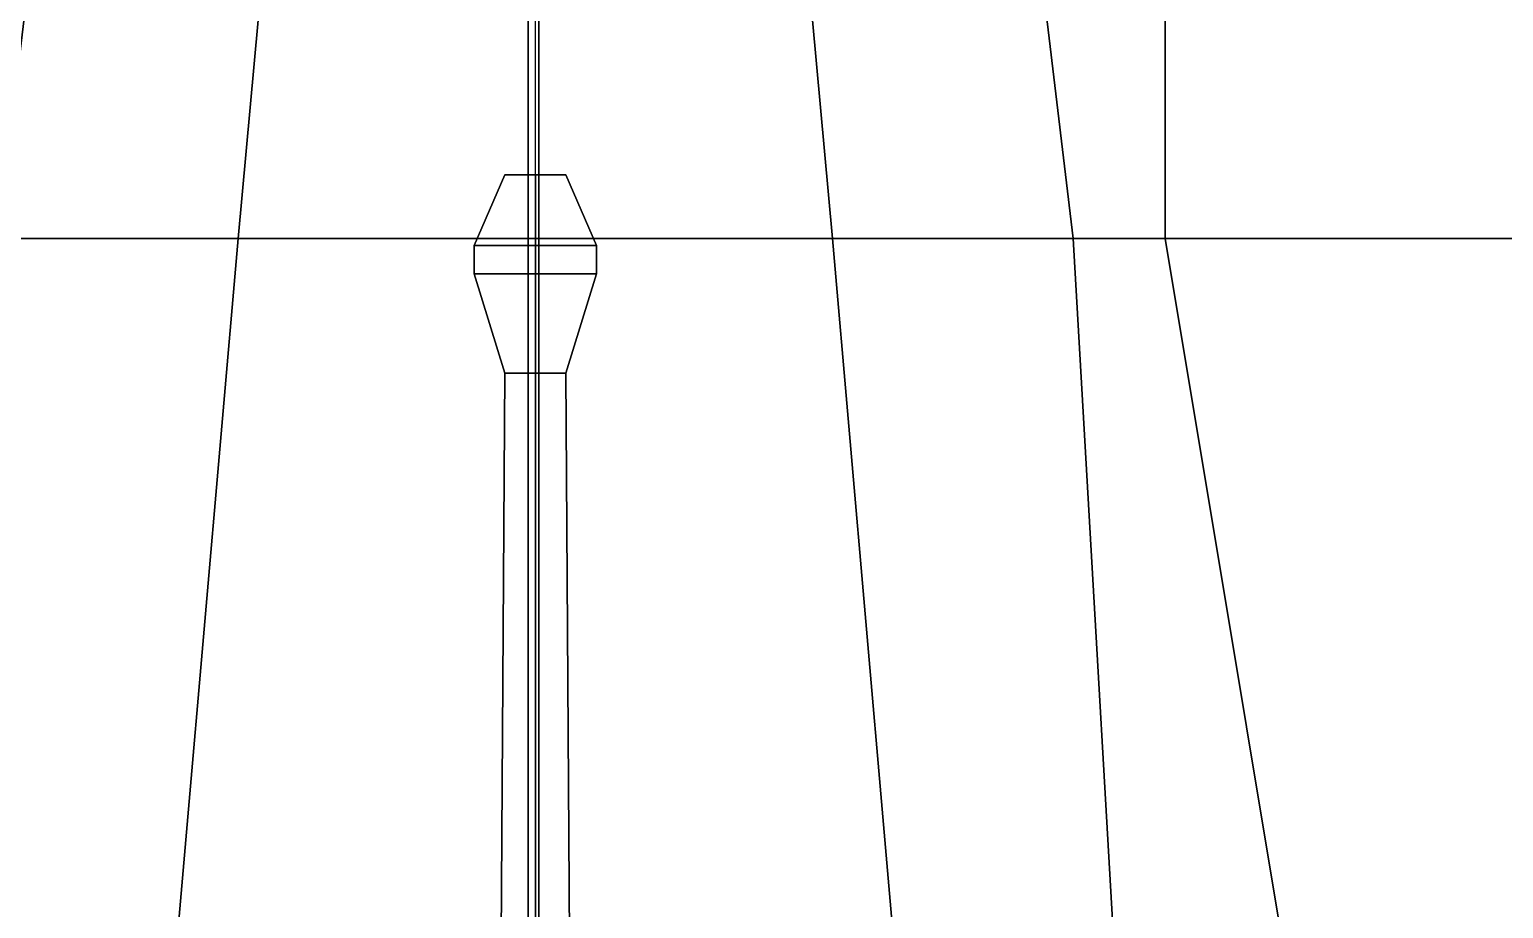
# Model space of a CAD drawing. Header units: millimetres. Extents: x -3.2 to 17.4, y -17.6 to 52.8.
# Drawn here: x -0.715 to 1.368, y 8.963 to 10.205 of the extents above; entities that cross this region are included whole.
import ezdxf

# ---------------------------------------------------------------- set-up
doc = ezdxf.new("R2010")
doc.units = ezdxf.units.MM
doc.layers.add('barrel', color=1, linetype='Continuous')
doc.layers.add('hull2', color=7, linetype='Continuous')

msp = doc.modelspace()

# ---------------------------------------------------------------- linework, layer by layer
for points in [[(-0.01, -1.16, 8.38), (0.005, -1.16, 8.39), (0.005, 17.52, 5.0087), (-0.01, 17.52, 5)], [(0.005, -1.16, 8.37), (-0.01, -1.16, 8.38), (-0.01, 17.52, 5), (0.005, 17.52, 4.9913)], [(0.005, -1.16, 8.39), (0.005, -1.16, 8.37), (0.005, 17.52, 4.9913), (0.005, 17.52, 5.0087)], [(-2.86, 9.91, 2.84), (2.86, 9.91, 2.84), (2.63, 11.33, 2.93), (-2.63, 11.33, 2.93)], [(0, 11.33, -1.19), (0.29, 11.33, -0.83), (0.42, 9.91, -0.83), (0, 9.91, -1.19)], [(0.76, 9.91, -0.48), (0.42, 9.91, -0.83), (0.29, 11.33, -0.83), (0.59, 11.33, -0.43)], [(0.89, 9.91, -0.27), (0.76, 9.91, -0.48), (0.59, 11.33, -0.43), (0.89, 11.33, 0.17)], [(1.57, 9.91, 0.84), (0.89, 9.91, -0.27), (0.89, 11.33, 0.17), (1.42, 11.33, 1.17)], [(-3, 8.53, 2.75), (3, 8.53, 2.75), (2.86, 9.91, 2.84), (-2.86, 9.91, 2.84)], [(0, 9.91, -1.19), (0.42, 9.91, -0.83), (0.54, 8.53, -0.83), (0, 8.53, -1.19)], [(0.84, 8.53, -0.59), (0.54, 8.53, -0.83), (0.42, 9.91, -0.83), (0.76, 9.91, -0.48)], [(1.12, 8.53, -0.27), (0.84, 8.53, -0.59), (0.76, 9.91, -0.48), (0.89, 9.91, -0.27)], [(1.84, 8.53, 0.75), (1.12, 8.53, -0.27), (0.89, 9.91, -0.27), (1.57, 9.91, 0.84)]]:
    msp.add_3dface(points)
at = {"layer": 'barrel'}
for points in [[(-0.0866, 9.9, 4.29), (0, 9.9, 4.24), (0, 10, 4.29), (-0.0433, 10, 4.315)], [(-0.0866, 9.9, 4.39), (-0.0866, 9.9, 4.29), (-0.0433, 10, 4.315), (-0.0433, 10, 4.365)], [(0, 9.9, 4.44), (-0.0866, 9.9, 4.39), (-0.0433, 10, 4.365), (0, 10, 4.39)], [(-0.0866, 9.9, 4.39), (0, 9.9, 4.44), (0, 10, 4.39), (-0.0433, 10, 4.365)], [(0, 9.9, 4.24), (-0.0866, 9.9, 4.29), (-0.0433, 10, 4.315), (0, 10, 4.29)], [(-0.0866, 9.9, 4.29), (-0.0866, 9.9, 4.39), (-0.0433, 10, 4.365), (-0.0433, 10, 4.315)], [(0, 9.9, 4.24), (0.0866, 9.9, 4.29), (0.0433, 10, 4.315), (0, 10, 4.29)], [(0.0866, 9.9, 4.39), (0, 9.9, 4.44), (0, 10, 4.39), (0.0433, 10, 4.365)], [(0, 9.9, 4.44), (0.0866, 9.9, 4.39), (0.0433, 10, 4.365), (0, 10, 4.39)], [(0.0866, 9.9, 4.29), (0, 9.9, 4.24), (0, 10, 4.29), (0.0433, 10, 4.315)], [(0.0866, 9.9, 4.29), (0.0866, 9.9, 4.39), (0.0433, 10, 4.365), (0.0433, 10, 4.315)], [(0.0866, 9.9, 4.39), (0.0866, 9.9, 4.29), (0.0433, 10, 4.315), (0.0433, 10, 4.365)], [(-0.0866, 9.86, 4.29), (0, 9.86, 4.24), (0, 9.9, 4.24), (-0.0866, 9.9, 4.29)], [(0, 9.86, 4.44), (-0.0866, 9.86, 4.39), (-0.0866, 9.9, 4.39), (0, 9.9, 4.44)], [(-0.0866, 9.86, 4.39), (0, 9.86, 4.44), (0, 9.9, 4.44), (-0.0866, 9.9, 4.39)], [(0, 9.86, 4.24), (-0.0866, 9.86, 4.29), (-0.0866, 9.9, 4.29), (0, 9.9, 4.24)], [(0, 9.86, 4.24), (0.0866, 9.86, 4.29), (0.0866, 9.9, 4.29), (0, 9.9, 4.24)], [(0.0866, 9.86, 4.39), (0, 9.86, 4.44), (0, 9.9, 4.44), (0.0866, 9.9, 4.39)], [(0, 9.86, 4.44), (0.0866, 9.86, 4.39), (0.0866, 9.9, 4.39), (0, 9.9, 4.44)], [(0.0866, 9.86, 4.29), (0, 9.86, 4.24), (0, 9.9, 4.24), (0.0866, 9.9, 4.29)], [(-0.0433, 9.72, 4.315), (0, 9.72, 4.29), (0, 9.86, 4.24), (-0.0866, 9.86, 4.29)], [(0, 9.72, 4.39), (-0.0433, 9.72, 4.365), (-0.0866, 9.86, 4.39), (0, 9.86, 4.44)], [(-0.0433, 9.72, 4.365), (0, 9.72, 4.39), (0, 9.86, 4.44), (-0.0866, 9.86, 4.39)], [(0, 9.72, 4.29), (-0.0433, 9.72, 4.315), (-0.0866, 9.86, 4.29), (0, 9.86, 4.24)], [(0, 9.72, 4.29), (0.0433, 9.72, 4.315), (0.0866, 9.86, 4.29), (0, 9.86, 4.24)], [(0.0433, 9.72, 4.365), (0, 9.72, 4.39), (0, 9.86, 4.44), (0.0866, 9.86, 4.39)], [(0, 9.72, 4.39), (0.0433, 9.72, 4.365), (0.0866, 9.86, 4.39), (0, 9.86, 4.44)], [(0.0433, 9.72, 4.315), (0, 9.72, 4.29), (0, 9.86, 4.24), (0.0866, 9.86, 4.29)], [(-0.0433, 9.72, 4.365), (-0.0433, 9.72, 4.315), (-0.052, 8.34, 4.31), (-0.052, 8.34, 4.37)], [(-0.0433, 9.72, 4.315), (0, 9.72, 4.29), (0, 8.34, 4.28), (-0.052, 8.34, 4.31)], [(0, 9.72, 4.39), (-0.0433, 9.72, 4.365), (-0.052, 8.34, 4.37), (0, 8.34, 4.4)], [(0.0433, 9.72, 4.315), (-0.0433, 9.72, 4.365), (0, 9.72, 4.39), (0.0433, 9.72, 4.365)], [(0, 9.72, 4.29), (-0.0433, 9.72, 4.315), (-0.0433, 9.72, 4.365), (0.0433, 9.72, 4.315)], [(0, 9.72, 4.29), (0.0433, 9.72, 4.315), (0.052, 8.34, 4.31), (0, 8.34, 4.28)], [(0.0433, 9.72, 4.365), (0, 9.72, 4.39), (0, 8.34, 4.4), (0.052, 8.34, 4.37)], [(0.0433, 9.72, 4.315), (0.0433, 9.72, 4.365), (0.052, 8.34, 4.37), (0.052, 8.34, 4.31)]]:
    msp.add_3dface(points, dxfattribs=at)
at = {"layer": 'hull2'}
for points in [[(-0.89, 9.91, -0.27), (-0.76, 9.91, -0.48), (-0.59, 11.33, -0.43), (-0.89, 11.33, 0.17)], [(-0.76, 9.91, -0.48), (-0.42, 9.91, -0.83), (-0.29, 11.33, -0.83), (-0.59, 11.33, -0.43)], [(0, 11.33, -1.19), (-0.29, 11.33, -0.83), (-0.42, 9.91, -0.83), (0, 9.91, -1.19)], [(-0.84, 8.53, -0.59), (-0.54, 8.53, -0.83), (-0.42, 9.91, -0.83), (-0.76, 9.91, -0.48)], [(0, 9.91, -1.19), (-0.42, 9.91, -0.83), (-0.54, 8.53, -0.83), (0, 8.53, -1.19)]]:
    msp.add_3dface(points, dxfattribs=at)

doc.saveas('drawing.dxf')
